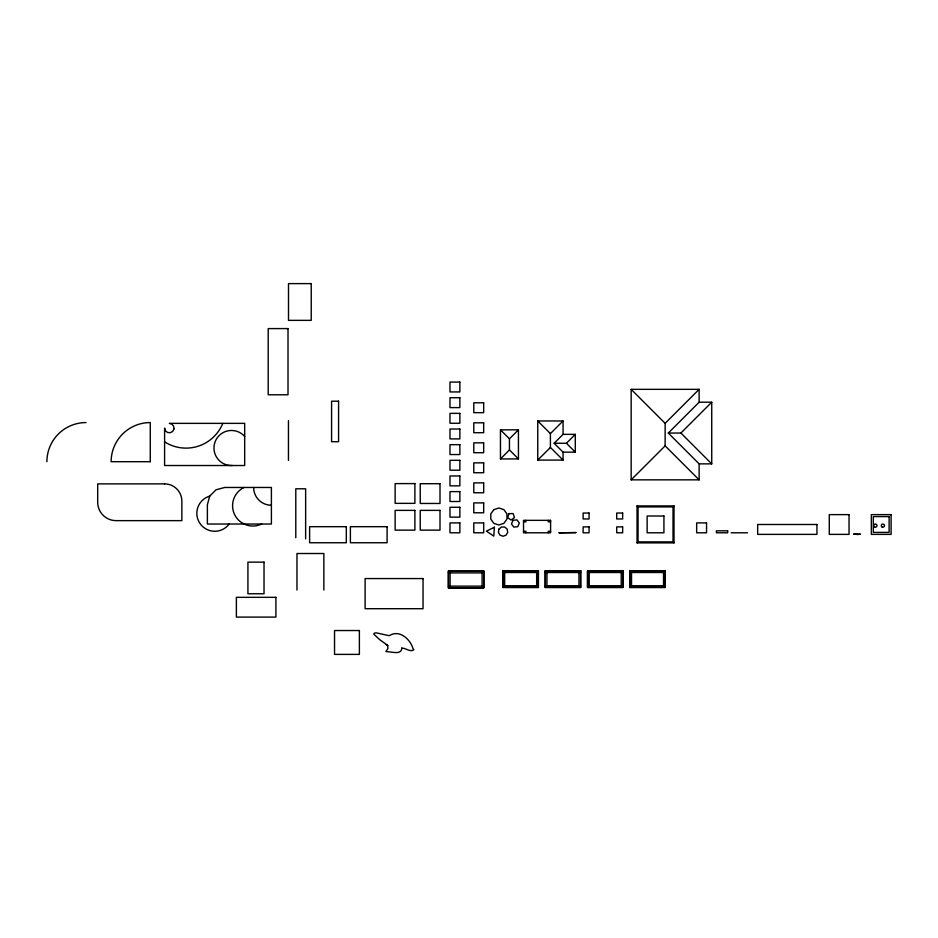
<?xml version="1.0" encoding="UTF-8"?>
<svg xmlns="http://www.w3.org/2000/svg" width="938" height="938" viewBox="0 0 938 938"><rect width="100%" height="100%" fill="white"/><g stroke="black" fill="none" stroke-linecap="round" stroke-linejoin="round"><path stroke-width="1.41" d="M209.702 496.12L207.38 504.773L207.38 524.025L271.399 524.025L271.399 487.467L224.686 487.467L216.033 489.788L209.702 496.12A17.939 17.939 0 0 0 200.064 523.603A17.939 17.939 0 0 0 229.177 524.025M500.458 458.928L509.451 449.935L509.451 438.82L518.444 429.839L500.458 429.839L500.458 458.928L518.444 458.928L518.444 429.839M563.058 452.151L563.058 460.089L550.407 447.438L550.407 433.602L563.058 420.963L563.058 434.364L554.159 443.264L563.058 452.151L575.299 452.151L575.299 434.364L563.058 434.364M563.058 460.089L537.755 460.089L550.407 447.438M554.159 443.264L566.411 443.264L575.299 434.364M631.157 479.846L665.136 445.855L665.136 423.331L699.127 389.34L699.127 402.214L668.302 433.039L699.127 463.864L699.127 479.846L631.157 479.846L631.157 389.34L699.127 389.34M668.302 433.039L680.906 433.039L711.731 402.214L699.127 402.214M637.054 542.879L674.012 542.879L674.012 505.922L637.054 505.922L637.054 542.879L638.286 541.648M673.027 506.907L673.027 541.883L638.051 541.883L638.051 506.907L673.027 506.907L674 505.934M537.755 460.089L537.755 420.963L563.058 420.963M699.127 463.864L711.731 463.864L711.731 402.214M523.521 521.821L525.901 521.821L525.901 520.344M550.594 521.821L548.202 521.821L548.202 520.344M523.521 531.318L525.901 531.318L525.901 532.796M550.594 531.318L548.202 531.318L548.202 532.796M731.136 532.796L747.539 532.796M857.238 534.121L860.369 534.121L857.238 534.613M503.073 570.925L538.248 570.925M545.365 570.925L580.54 570.925M587.645 570.925L622.82 570.925M665.112 570.925L629.937 570.925L629.937 587.329L665.112 587.329L665.112 570.738M448.505 571.324L483.68 571.324M503.073 572.508L538.248 572.508M545.365 572.508L580.54 572.508M587.645 572.508L622.82 572.508M629.937 572.508L665.112 572.508M448.505 572.907L483.68 572.907M503.073 585.746L538.248 585.746M545.365 585.746L580.54 585.746M587.645 585.746L622.82 585.746M629.937 585.746L665.112 585.746M448.505 586.144L483.68 586.144M503.073 587.141L504.656 587.141M536.665 587.141L538.248 587.141M545.365 587.141L546.948 587.141M578.957 587.141L580.54 587.141M587.645 587.141L589.228 587.141M621.237 587.141L622.82 587.141M629.937 587.141L631.52 587.141M663.529 587.141L665.112 587.141M680.906 433.039L711.731 463.864M631.157 389.34L665.136 423.331M665.136 445.855L699.127 479.846M637.066 505.934L638.286 507.153M672.804 541.672L674 542.868M566.411 443.264L575.299 452.151M537.755 420.963L550.407 433.602M500.458 429.839L509.451 438.82M509.451 449.935L518.444 458.928M663.529 570.925L663.529 587.329M631.52 570.925L631.52 587.329M622.82 570.738L622.82 587.329L587.645 587.329L587.645 570.738M621.237 570.925L621.237 587.329M589.228 570.925L589.228 587.329M580.54 570.738L580.54 587.329L545.365 587.329L545.365 570.738M578.957 570.925L578.957 587.329M546.948 570.925L546.948 587.329M538.248 570.738L538.248 587.329L503.073 587.329L503.073 570.738M536.665 570.925L536.665 587.329M504.656 570.925L504.656 587.329M483.68 571.136L483.68 587.727L448.505 587.727L448.505 571.136M482.097 571.136L482.097 587.727M450.088 571.136L450.088 587.727M323.856 590.037L323.856 553.514L296.971 553.514L296.971 590.037M305.636 538.869L305.636 488.792L295.787 488.792L295.787 537.697M288.458 420.681L288.458 460.394M271.399 505.254A17.787 17.787 0 0 1 253.623 487.467M261.679 524.025A20.284 20.284 0 0 1 246.166 524.905L241.441 522.513A20.284 20.284 0 0 1 244.056 487.467M222.798 423.366A39.701 39.701 0 0 1 164.596 441.845M232.401 465.518A17.529 17.529 0 0 1 215.353 441.188A17.529 17.529 0 0 1 244.677 436.44M46.9 461.695A39.126 39.126 0 0 1 86.026 422.569M401.769 648.123C402.027 650.913 399.318 652.637 396.797 652.543A23.942 23.942 0 0 1 395.027 652.555L385.928 651.511L387.957 648.451L387.64 645.344L379.503 639.54L373.758 634.065L374.438 633.068L376.244 632.857L388.098 635.472A3.904 3.904 0 0 0 389.645 635.472C399.658 629.351 410.445 639.446 412.99 648.639A36.535 36.535 0 0 1 413.916 649.753C410.41 652.637 405.579 647.806 401.769 648.123M494.396 527.238L493.775 536.114L486.4 531.131L494.396 527.238M498.957 529.126L498.395 532.327L500.013 535.129L503.061 536.243L506.11 535.129L507.739 532.327L507.165 529.126L504.691 527.039L501.443 527.039L498.957 529.126M508.982 513.614L507.693 517.6L511.081 520.051L514.458 517.6L513.168 513.614L508.982 513.614M513.039 520.32L511.468 523.955L513.825 527.121L517.753 526.675L519.324 523.052L516.967 519.875L513.039 520.32M173.964 429.018L172.662 431.433L170.247 432.723L167.515 432.453L165.393 430.718L164.596 428.091L164.596 465.518L244.677 465.518L244.677 423.366L169.321 423.366L171.947 424.164L173.694 426.286L173.964 429.018M493.88 509.627L490.797 513.872L490.797 519.124L493.88 523.369L498.875 524.987L503.87 523.369L506.954 519.124L506.954 513.872L503.87 509.627L498.875 507.997L493.88 509.627M311.228 283.616L288.505 283.616L288.505 320.362L311.228 320.362L311.228 283.616M288.013 328.593L268.198 328.593L268.198 394.781L288.013 394.781L288.013 328.593M459.866 382.071L449.982 382.071L449.982 391.943L459.866 391.943L459.866 382.071M459.866 397.724L449.982 397.724L449.982 407.596L459.866 407.596L459.866 397.724M338.571 401.194L331.583 401.194L331.583 441.704L338.571 441.704L338.571 401.194M483.68 402.801L473.796 402.801L473.796 412.673L483.68 412.673L483.68 402.801M459.866 413.365L449.982 413.365L449.982 423.249L459.866 423.249L459.866 413.365M483.68 422.815L473.796 422.815L473.796 432.699L483.68 432.699L483.68 422.815M459.866 429.018L449.982 429.018L449.982 438.902L459.866 438.902L459.866 429.018M483.68 442.842L473.796 442.842L473.796 452.714L483.68 452.714L483.68 442.842M459.866 444.671L449.982 444.671L449.982 454.543L459.866 454.543L459.866 444.671M459.866 460.312L449.982 460.312L449.982 470.196L459.866 470.196L459.866 460.312M150.268 461.695L111.141 461.695A39.126 39.126 0 0 1 150.268 422.569L150.268 461.695M483.68 462.856L473.796 462.856L473.796 472.74L483.68 472.74L483.68 462.856M459.866 475.965L449.982 475.965L449.982 485.849L459.866 485.849L459.866 475.965M483.68 482.882L473.796 482.882L473.796 492.755L483.68 492.755L483.68 482.882M414.889 483.598L395.133 483.598L395.133 503.354L414.889 503.354L414.889 483.598M440.004 483.703L420.236 483.703L420.236 503.46L440.004 503.46L440.004 483.703M164.596 483.879L97.693 483.879L97.693 502.264A18.373 18.373 0 0 0 116.066 520.637L181.866 520.637L181.866 501.15A17.271 17.271 0 0 0 164.596 483.879M459.866 491.618L449.982 491.618L449.982 501.502L459.866 501.502L459.866 491.618M483.68 502.897L473.796 502.897L473.796 512.781L483.68 512.781L483.68 502.897M459.866 507.27L449.982 507.27L449.982 517.143L459.866 517.143L459.866 507.27M414.889 510.378L395.133 510.378L395.133 530.134L414.889 530.134L414.889 510.378M440.004 510.378L420.236 510.378L420.236 530.134L440.004 530.134L440.004 510.378M589.064 513.039L583.131 513.039L583.131 518.96L589.064 518.96L589.064 513.039M622.656 513.039L616.723 513.039L616.723 518.96L622.656 518.96L622.656 513.039M849.042 514.622L829.274 514.622L829.274 534.379L849.042 534.379L849.042 514.622M891.1 514.622L871.343 514.622L871.343 534.379L891.1 534.379L891.1 514.622M663.928 516.006L647.138 516.006L647.138 532.796L663.928 532.796L663.928 516.006M889.118 516.592L873.313 516.592L873.313 532.397L889.118 532.397L889.118 516.592M550.594 520.344L523.521 520.344L523.521 532.796L550.594 532.796L550.594 520.344M459.866 522.912L449.982 522.912L449.982 532.796L459.866 532.796L459.866 522.912M483.68 522.912L473.796 522.912L473.796 532.796L483.68 532.796L483.68 522.912M706.549 522.912L696.664 522.912L696.664 532.796L706.549 532.796L706.549 522.912M816.951 524.494L757.67 524.494L757.67 534.379L816.951 534.379L816.951 524.494M346.31 526.687L309.61 526.687L309.61 542.75L346.31 542.75L346.31 526.687M387.101 526.687L350.39 526.687L350.39 542.75L387.101 542.75L387.101 526.687M589.064 526.875L583.131 526.875L583.131 532.796L589.064 532.796L589.064 526.875M622.656 526.875L616.723 526.875L616.723 532.796L622.656 532.796L622.656 526.875M727.665 530.826L716.398 530.826L716.398 532.796L727.665 532.796L727.665 530.826M575.862 532.596L559.071 532.796L575.862 532.596M856.804 534.121L853.826 534.121L856.804 534.121M264.024 562.143L247.925 562.143L247.925 593.766L264.024 593.766L264.024 562.143M538.447 570.726L502.874 570.738L502.874 587.528L538.447 587.528L538.447 570.726M580.728 570.738L545.166 570.726L545.166 587.528L580.728 587.528L580.728 570.726M623.02 570.726L587.446 570.738L587.446 587.528L623.02 587.528L623.02 570.726M665.3 570.726L629.738 570.738L629.738 587.528L665.3 587.528L665.3 570.726M483.867 571.136L448.305 571.125L448.305 587.927L483.867 587.927L483.867 571.125M423.05 578.57L365.117 578.57L365.117 608.703L423.05 608.703L423.05 578.57M275.901 597.33L236.376 597.33L236.376 617.087L275.901 617.087L275.901 597.33M359.383 630.535L334.538 630.535L334.538 654.384L359.383 654.384L359.383 630.535M387.64 645.344L386.374 644.828L387.64 645.344M874.579 526.98A1.583 1.583 0 0 0 876.96 525.608A1.583 1.583 0 0 0 874.579 524.248A1.583 1.583 0 0 0 874.579 526.98M882.095 526.98A1.583 1.583 0 0 0 884.464 525.608A1.583 1.583 0 0 0 882.095 524.248A1.583 1.583 0 0 0 882.095 526.98"/></g></svg>
